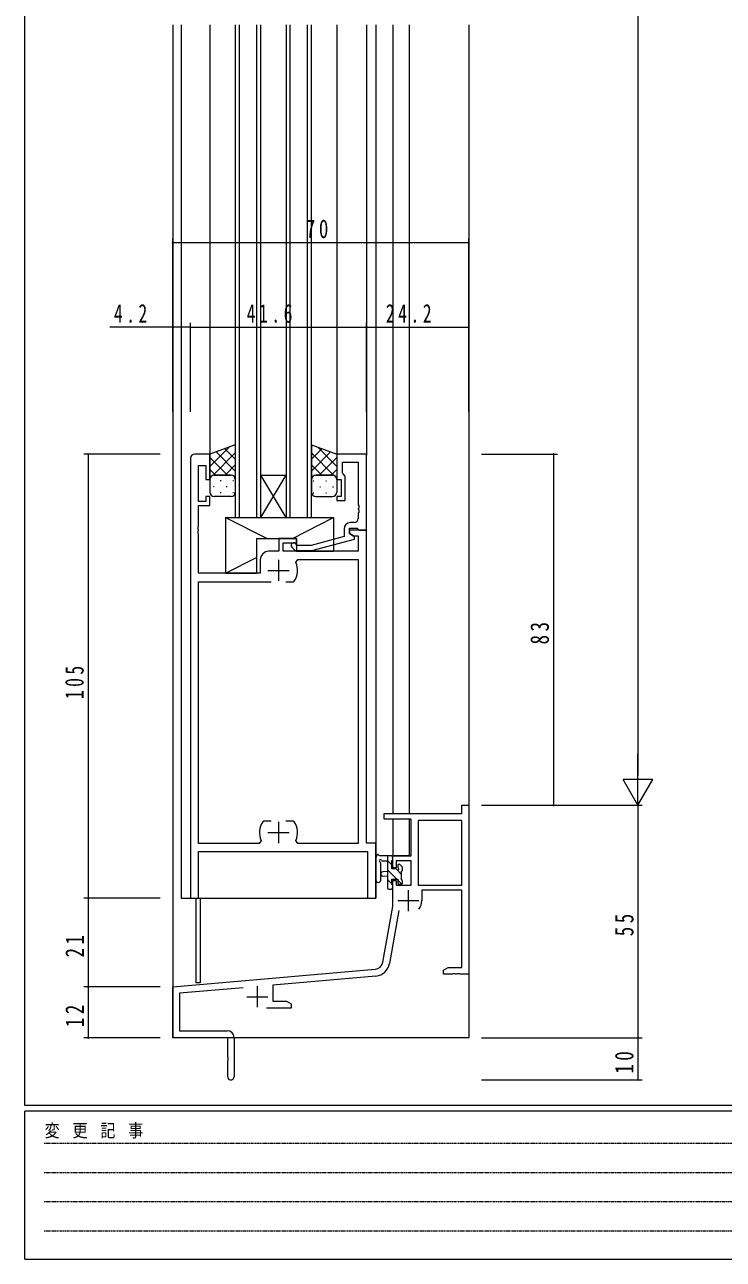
# Model space of a CAD drawing. Units: millimetres on the paper. Extents: x -398 to 398, y -282 to 282.
# Drawn here: x -392.8 to -227.6, y -282.1 to 9.8 of the extents above; entities that cross this region are included whole.
import ezdxf

# ---------------------------------------------------------------- set-up
doc = ezdxf.new("R2010")
doc.units = ezdxf.units.MM
doc.linetypes.add('USER1', pattern=[0.375, 0.25, -0.125])
for name, color, linetype, lineweight in [('0-1_YKK_ZWAK', 7, 'Continuous', 18), ('0-3_YKK_11', 7, 'Continuous', 18), ('0-4_YKK_12', 2, 'Continuous', 18), ('0-5_YKK_13', 4, 'Continuous', 18), ('0-6_YKK_D', 6, 'Continuous', 18)]:
    doc.layers.add(name, color=color, linetype=linetype, lineweight=lineweight)
doc.styles.add('ＭＳ ゴシック', font='')
doc.styles.get('ＭＳ ゴシック').set_extended_font_data('MS Gothic')

msp = doc.modelspace()

# ---------------------------------------------------------------- linework, layer by layer
at = {"layer": '0-1_YKK_ZWAK'}
for p, q in [((-392.808, -245.7), (-392.808, 279.3)), ((377.192, -245.7), (-392.808, -245.7)), ((-392.808, -282.1), (-392.808, -247.1)), ((339.392, -247.1), (-392.808, -247.1)), ((-392.808, -282.1), (339.392, -282.1))]:
    msp.add_line(p, q, dxfattribs=at)
at = {"layer": '0-1_YKK_ZWAK', "linetype": 'USER1'}
for p, q in [((-388.21, -254.612), (-140.017, -254.612)), ((-388.21, -261.541), (-140.017, -261.541)), ((-388.21, -268.47), (-140.017, -268.47)), ((-388.21, -275.398), (-140.017, -275.398))]:
    msp.add_line(p, q, dxfattribs=at)
at = {"layer": '0-3_YKK_11'}
for p, q in [((-353.608, -92.7), (-353.608, -196.7)), ((-349.008, -91.7), (-352.608, -91.7)), ((-349.008, -97.7), (-349.008, -91.7)), ((-319.008, -91.7), (-319.008, -97.7)), ((-312.008, -91.7), (-319.008, -91.7)), ((-312.008, -109.7), (-312.008, -91.7)), ((-351.678, -94.4), (-350.008, -94.4)), ((-351.678, -102.9), (-351.678, -94.4)), ((-350.008, -94.4), (-350.008, -97.7)), ((-317.708, -93.63), (-313.938, -93.63)), ((-317.708, -96.2), (-317.708, -93.63)), ((-317.508, -96.4), (-317.708, -96.2)), ((-313.938, -93.63), (-313.938, -103.742)), ((-350.008, -97.7), (-349.008, -97.7)), ((-319.008, -97.7), (-318.008, -97.7)), ((-318.008, -97.7), (-318.008, -101.7)), ((-317.008, -96.9), (-317.508, -96.4)), ((-317.008, -102.7), (-317.008, -96.9)), ((-350.008, -101.7), (-350.008, -102.9)), ((-349.008, -101.7), (-350.008, -101.7)), ((-349.008, -103.9), (-349.008, -101.7)), ((-319.008, -101.7), (-319.008, -102.7)), ((-318.008, -101.7), (-319.008, -101.7)), ((-350.008, -102.9), (-351.678, -102.9)), ((-351.678, -103.9), (-349.008, -103.9)), ((-351.678, -108.742), (-351.678, -103.9)), ((-319.008, -102.7), (-317.008, -102.7)), ((-313.938, -103.742), (-313.818, -103.925)), ((-313.818, -104.475), (-313.938, -104.658)), ((-313.938, -104.658), (-313.938, -104.742)), ((-313.938, -104.742), (-313.818, -104.925)), ((-313.818, -103.925), (-313.818, -104.475)), ((-313.818, -104.925), (-313.818, -105.475)), ((-314.938, -107.9), (-315.808, -107.9)), ((-313.818, -105.475), (-313.938, -105.658)), ((-313.938, -105.658), (-313.938, -106.9)), ((-351.798, -108.925), (-351.678, -108.742)), ((-351.798, -109.475), (-351.798, -108.925)), ((-351.678, -109.658), (-351.798, -109.475)), ((-351.798, -109.925), (-351.678, -109.742)), ((-351.798, -110.475), (-351.798, -109.925)), ((-351.678, -110.658), (-351.798, -110.475)), ((-351.678, -109.742), (-351.678, -109.658)), ((-351.678, -119.9), (-351.678, -110.658)), ((-317.308, -109.4), (-317.308, -111.22)), ((-316.008, -109.2), (-314.208, -109.2)), ((-316.008, -110.5), (-316.008, -109.2)), ((-316.008, -109.7), (-316.008, -110.5)), ((-312.008, -109.7), (-316.008, -109.7)), ((-314.808, -111.193), (-316.008, -110.5)), ((-316.008, -110.5), (-315.142, -111)), ((-314.208, -109.2), (-314.008, -109.4)), ((-314.008, -109.4), (-313.708, -109.7)), ((-313.708, -109.7), (-312.008, -109.7)), ((-312.008, -183.7), (-312.008, -109.7)), ((-332.708, -111.7), (-332.708, -114.7)), ((-328.508, -111.7), (-332.708, -111.7)), ((-331.708, -112.7), (-328.508, -112.7)), ((-331.708, -114.7), (-331.708, -112.7)), ((-329.632, -113.724), (-328.857, -114.5)), ((-328.36, -113.3), (-328.784, -112.876)), ((-328.508, -112.7), (-328.508, -111.7)), ((-325.07, -113.3), (-328.36, -113.3)), ((-317.308, -111.22), (-325.07, -113.3)), ((-324.912, -114.5), (-314.808, -111.793)), ((-315.142, -111), (-313.938, -111)), ((-314.808, -111.793), (-314.808, -111.193)), ((-313.938, -111), (-313.938, -114.7)), ((-337.108, -116.7), (-337.108, -119.9)), ((-332.708, -114.7), (-335.108, -114.7)), ((-332.808, -116.7), (-332.808, -121.7)), ((-313.938, -114.7), (-331.708, -114.7)), ((-328.857, -114.5), (-324.912, -114.5)), ((-328.712, -117.337), (-328.257, -116.63)), ((-328.257, -116.63), (-313.938, -116.63)), ((-313.938, -116.63), (-313.938, -183.77)), ((-335.308, -119.2), (-330.308, -119.2)), ((-337.108, -119.9), (-351.678, -119.9)), ((-351.678, -121.9), (-334.558, -121.9)), ((-351.678, -183.77), (-351.678, -121.9)), ((-331.058, -121.9), (-329.361, -121.9)), ((-331.058, -121.9), (-329.361, -121.9)), ((-329.361, -121.9), (-329.115, -121.771)), ((-289.438, -174.7), (-287.808, -174.7)), ((-289.438, -176.7), (-289.438, -174.7)), ((-287.808, -174.7), (-287.808, -214.7)), ((-307.808, -176.7), (-289.438, -176.7)), ((-307.808, -178), (-307.808, -176.7)), ((-301.408, -178), (-307.808, -178)), ((-301.408, -186.7), (-301.408, -178)), ((-336.255, -178.5), (-336.501, -178.629)), ((-334.558, -178.5), (-336.255, -178.5)), ((-332.808, -178.7), (-332.808, -183.7)), ((-329.361, -178.5), (-331.058, -178.5)), ((-329.115, -178.629), (-329.361, -178.5)), ((-299.778, -178.33), (-299.778, -193.6)), ((-289.438, -178.33), (-299.778, -178.33)), ((-289.438, -193.6), (-289.438, -178.33)), ((-289.438, -193.6), (-289.438, -178.33)), ((-337.36, -183.77), (-351.678, -183.77)), ((-336.904, -183.063), (-337.36, -183.77)), ((-335.308, -181.2), (-330.308, -181.2)), ((-328.257, -183.77), (-328.712, -183.063)), ((-313.938, -183.77), (-328.257, -183.77)), ((-309.808, -183.7), (-312.008, -183.7)), ((-309.808, -196.7), (-309.808, -183.7)), ((-351.678, -185.7), (-311.738, -185.7)), ((-351.678, -196.7), (-351.678, -185.7)), ((-311.738, -185.7), (-311.738, -196.7)), ((-305.808, -186.7), (-301.408, -186.7)), ((-305.808, -189.5), (-305.808, -186.7)), ((-305.008, -189.5), (-305.808, -189.5)), ((-305.008, -187.9), (-305.008, -189.5)), ((-301.408, -187.9), (-305.008, -187.9)), ((-301.408, -193.6), (-301.408, -187.9)), ((-305.808, -192.5), (-305.008, -192.5)), ((-305.808, -198.7), (-305.808, -192.5)), ((-305.008, -192.5), (-305.008, -193.6)), ((-305.008, -193.6), (-301.408, -193.6)), ((-302.108, -194.8), (-302.108, -199.8)), ((-299.778, -193.6), (-289.438, -193.6)), ((-298.908, -194.8), (-298.908, -197.3)), ((-289.438, -194.8), (-298.908, -194.8)), ((-289.438, -213.07), (-289.438, -194.8)), ((-353.608, -196.7), (-351.678, -196.7)), ((-311.738, -196.7), (-309.808, -196.7)), ((-304.608, -197.3), (-299.608, -197.3)), ((-308.13, -211.866), (-305.808, -198.7)), ((-304.32, -199.648), (-306.524, -212.149)), ((-293.808, -213.7), (-292.717, -213.07)), ((-292.717, -213.07), (-289.438, -213.07)), ((-357.808, -217.7), (-309.925, -213.511)), ((-309.783, -215.135), (-334.108, -217.263)), ((-293.808, -214.7), (-293.808, -213.7)), ((-291.766, -214.7), (-293.808, -214.7)), ((-291.583, -214.58), (-291.766, -214.7)), ((-291.033, -214.58), (-291.583, -214.58)), ((-290.85, -214.7), (-291.033, -214.58)), ((-290.766, -214.7), (-290.85, -214.7)), ((-290.583, -214.58), (-290.766, -214.7)), ((-290.033, -214.58), (-290.583, -214.58)), ((-289.85, -214.7), (-290.033, -214.58)), ((-287.808, -214.7), (-289.85, -214.7)), ((-357.808, -229.7), (-357.808, -217.7)), ((-341.178, -217.881), (-356.178, -219.194)), ((-337.808, -217.5), (-337.808, -222.5)), ((-334.108, -217.263), (-334.108, -221.07)), ((-356.178, -219.194), (-356.178, -228.07)), ((-340.308, -220), (-335.308, -220)), ((-334.108, -221.07), (-330.899, -221.07)), ((-330.899, -221.07), (-329.808, -221.7)), ((-329.808, -221.7), (-329.808, -222.7)), ((-329.808, -222.7), (-335.658, -222.7)), ((-344.808, -229.7), (-357.808, -229.7)), ((-356.178, -228.07), (-344.908, -228.07)), ((-344.808, -234.242), (-344.808, -229.7)), ((-343.308, -229.67), (-343.308, -238.95)), ((-344.688, -234.425), (-344.808, -234.242)), ((-344.808, -235.158), (-344.688, -234.975)), ((-344.808, -238.95), (-344.808, -235.158)), ((-344.688, -234.975), (-344.688, -234.425))]:
    msp.add_line(p, q, dxfattribs=at)
for centre, radius, start, end in [((-352.608, -92.7), 1, 90.00001, 179.99999), ((-315.808, -109.4), 1.5, 90.00001, 179.99999), ((-314.938, -106.9), 1, 270.00001, 359.99999), ((-329.208, -113.3), 0.6, 44.99999, 225.00001), ((-335.108, -116.7), 2, 90.00001, 179.99999), ((-332.808, -119.2), 4.5, 325.15008, 24.45637), ((-332.808, -181.2), 4.5, 145.15008, 204.45637), ((-332.808, -181.2), 4.5, 335.54363, 34.84992), ((-302.108, -197.3), 3.2, 321.63348, 359.99999), ((-310.099, -211.518), 2, 275, 350), ((-310.099, -211.518), 3.63, 275.00001, 350.00001), ((-344.908, -229.67), 1.6, 0.00001, 89.99999), ((-344.058, -238.95), 0.75, 179.99999, 0.00001)]:
    msp.add_arc(centre, radius, start, end, dxfattribs=at)
at = {"layer": '0-4_YKK_12'}
for p, q in [((-357.808, 9.8), (-357.808, -229.7)), ((-355.808, 9.8), (-355.808, -196.7)), ((-349.008, 9.8), (-349.008, -91.7)), ((-343.008, 9.8), (-343.008, -106.7)), ((-342.008, -106.7), (-342.008, 9.8)), ((-338.008, 9.8), (-338.008, -106.7)), ((-337.008, -106.7), (-337.008, 9.8)), ((-331.008, 9.8), (-331.008, -106.7)), ((-330.008, -106.7), (-330.008, 9.8)), ((-326.008, 9.8), (-326.008, -106.7)), ((-325.008, -106.7), (-325.008, 9.8)), ((-319.008, 9.8), (-319.008, -91.7)), ((-312.008, 9.8), (-312.008, -92)), ((-309.808, 9.8), (-309.808, -196.7)), ((-305.808, 9.8), (-305.808, -176.7)), ((-301.908, 9.8), (-301.908, -176.7)), ((-287.808, 9.8), (-287.808, -229.7)), ((-331.008, -106.7), (-337.008, -96.7)), ((-337.008, -106.7), (-331.008, -96.7)), ((-337.008, -96.7), (-331.008, -96.7)), ((-343.008, -106.7), (-337.008, -106.7)), ((-337.008, -106.7), (-331.008, -106.7)), ((-331.008, -106.7), (-325.008, -106.7)), ((-305.808, -178), (-305.808, -186.7)), ((-301.908, -178), (-301.908, -186.7)), ((-301.908, -186.7), (-305.808, -186.7)), ((-355.808, -196.7), (-309.808, -196.7)), ((-352.308, -196.7), (-352.308, -216.7)), ((-351.308, -196.7), (-351.308, -216.7)), ((-351.308, -216.7), (-352.308, -216.7)), ((-287.808, -229.7), (-357.808, -229.7))]:
    msp.add_line(p, q, dxfattribs=at)
at = {"layer": '0-5_YKK_13'}
for p, q in [((-343.008, -89.557), (-349.008, -91.7)), ((-349.008, -94.609), (-344.484, -90.084)), ((-343.008, -92.886), (-345.461, -90.433)), ((-343.008, -89.557), (-343.008, -97.7)), ((-325.008, -89.557), (-325.008, -97.7)), ((-325.008, -89.557), (-319.008, -91.7)), ((-325.008, -92.886), (-322.555, -90.433)), ((-319.008, -94.609), (-323.533, -90.084)), ((-349.008, -91.78), (-348.883, -91.655)), ((-349.008, -91.7), (-349.008, -97.7)), ((-344.851, -96.7), (-349.008, -92.543)), ((-348.321, -96.75), (-343.008, -91.437)), ((-343.008, -95.714), (-347.545, -91.177)), ((-325.008, -95.714), (-320.471, -91.177)), ((-319.695, -96.75), (-325.008, -91.437)), ((-323.165, -96.7), (-319.008, -92.543)), ((-319.008, -91.78), (-319.133, -91.655)), ((-319.008, -91.7), (-319.008, -97.7)), ((-347.679, -96.7), (-349.008, -95.371)), ((-345.443, -96.7), (-343.008, -94.266)), ((-322.574, -96.7), (-325.008, -94.266)), ((-320.337, -96.7), (-319.008, -95.371)), ((-349.008, -97.437), (-348.958, -97.387)), ((-349.008, -97.7), (-349.008, -100.7)), ((-344.008, -96.7), (-348.008, -96.7)), ((-348.008, -96.7), (-344.008, -96.7)), ((-346.39, -98.034), (-346.59, -98.034)), ((-343.408, -98.034), (-343.56, -98.034)), ((-343.426, -97.512), (-343.408, -97.494)), ((-343.008, -97.7), (-343.008, -100.7)), ((-325.008, -97.7), (-325.008, -100.7)), ((-324.59, -97.512), (-324.608, -97.494)), ((-324.608, -98.034), (-324.457, -98.034)), ((-324.008, -96.7), (-320.008, -96.7)), ((-320.008, -96.7), (-324.008, -96.7)), ((-321.627, -98.034), (-321.427, -98.034)), ((-319.008, -97.437), (-319.058, -97.387)), ((-319.008, -97.7), (-319.008, -100.7)), ((-348.005, -99.449), (-348.205, -99.449)), ((-344.008, -101.7), (-348.008, -101.7)), ((-346.39, -100.864), (-346.59, -100.864)), ((-344.975, -99.449), (-345.175, -99.449)), ((-343.422, -100.864), (-343.56, -100.864)), ((-324.595, -100.864), (-324.457, -100.864)), ((-324.008, -101.7), (-320.008, -101.7)), ((-323.042, -99.449), (-322.842, -99.449)), ((-321.627, -100.864), (-321.427, -100.864)), ((-320.012, -99.449), (-319.812, -99.449)), ((-345.308, -106.7), (-335.501, -111.7)), ((-345.308, -106.7), (-319.808, -106.7)), ((-345.308, -106.7), (-345.308, -119.9)), ((-329.467, -111.7), (-319.808, -106.7)), ((-319.808, -106.7), (-319.808, -114.7)), ((-338.008, -111.7), (-338.008, -119.9)), ((-345.308, -119.9), (-338.008, -116.121)), ((-328.508, -114.7), (-319.808, -114.7)), ((-345.308, -119.9), (-338.008, -119.9)), ((-306.108, -186.7), (-308.789, -186.7)), ((-307.008, -186.7), (-307.008, -194.3)), ((-309.808, -192.428), (-309.808, -187.266)), ((-308.608, -192.428), (-308.605, -188.467)), ((-308.189, -187.9), (-307.008, -187.9)), ((-306.008, -188.798), (-307.008, -187.798)), ((-306.008, -189.8), (-306.008, -187.8)), ((-305.808, -187.6), (-305.808, -187)), ((-304.608, -189), (-304.608, -189.339)), ((-303.596, -189.288), (-304.096, -188.788)), ((-303.508, -190.1), (-303.508, -189.5)), ((-307.008, -190.4), (-308.153, -190.502)), ((-307.008, -191.6), (-308.153, -191.498)), ((-304.851, -192.2), (-307.008, -190.043)), ((-306.008, -193.288), (-307.008, -192.288)), ((-305.069, -189.8), (-306.008, -189.8)), ((-306.008, -192.2), (-304.608, -192.2)), ((-306.008, -193.5), (-306.008, -192.2)), ((-303.708, -191.098), (-304.997, -189.809)), ((-304.608, -192.2), (-304.608, -193.1)), ((-303.68, -193.371), (-304.608, -192.443)), ((-303.708, -192.4), (-303.708, -190.3)), ((-303.508, -193.1), (-303.508, -192.6)), ((-306.708, -194.6), (-306.108, -194.6)), ((-305.808, -194.3), (-305.808, -193.7)), ((-304.308, -193.4), (-303.808, -193.4))]:
    msp.add_line(p, q, dxfattribs=at)
msp.add_lwpolyline([(-338.008, -111.7), (-328.508, -111.7), (-328.508, -114.7)], dxfattribs=at)
for centre, radius, start, end in [((-348.008, -97.7), 1, 90, 180), ((-348.008, -97.7), 1, 90, 179.9999), ((-344.008, -97.7), 1, 0, 90), ((-324.008, -97.7), 1, 90, 180), ((-320.008, -97.7), 1, 0, 90), ((-320.008, -97.7), 1, 0.0001, 90), ((-348.008, -100.7), 1, 180, 270), ((-344.008, -100.7), 1, 270, 0), ((-324.008, -100.7), 1, 180, 270), ((-320.008, -100.7), 1, 270, 0), ((-309.898, -186.81), 0.3, 310.52878, 10.52878), ((-309.308, -186.7), 0.3, 30, 190.52878), ((-308.789, -186.4), 0.3, 210, 270), ((-306.108, -187), 0.3, 0, 90), ((-309.508, -187.266), 0.3, 130.52878, 180), ((-308.708, -187.9), 0.3, 30, 250.81024), ((-308.905, -188.467), 0.3, 359.95977, 70.81024), ((-308.189, -187.6), 0.3, 210, 270), ((-306.008, -187.6), 0.2, 270, 0), ((-304.608, -189.8), 0.25, 213.05573, 56.94427), ((-304.308, -189), 0.3, 45, 180), ((-304.308, -189.339), 0.3, 180, 236.94427), ((-303.808, -189.5), 0.3, 0, 45), ((-309.208, -192.428), 0.6, 179.95977, 359.95977), ((-308.108, -191), 0.5, 95.09207, 264.90793), ((-305.069, -190.1), 0.3, 33.05573, 90), ((-303.708, -190.1), 0.2, 270, 0), ((-303.708, -192.6), 0.2, 0, 90), ((-306.708, -194.3), 0.3, 180, 270), ((-306.108, -194.3), 0.3, 270, 0), ((-306.008, -193.7), 0.2, 0, 90), ((-304.308, -193.1), 0.3, 180, 270), ((-303.808, -193.1), 0.3, 270, 0)]:
    msp.add_arc(centre, radius, start, end, dxfattribs=at)
at = {"layer": '0-6_YKK_D'}
for p, q in [((-247.808, 218.3), (-247.808, -167.7)), ((-357.808, -81.7), (-357.808, -40.7)), ((-287.808, -81.7), (-287.808, -40.7)), ((-357.808, -41.7), (-287.808, -41.7)), ((-357.808, -81.7), (-357.808, -60.7)), ((-353.608, -81.7), (-353.608, -60.7)), ((-353.608, -81.7), (-353.608, -60.7)), ((-312.008, -81.7), (-312.008, -60.7)), ((-312.008, -81.7), (-312.008, -60.7)), ((-287.808, -81.7), (-287.808, -60.7)), ((-357.808, -61.7), (-372.708, -61.7)), ((-353.608, -61.7), (-357.808, -61.7)), ((-353.608, -61.7), (-312.008, -61.7)), ((-312.008, -61.7), (-287.808, -61.7)), ((-360.808, -91.7), (-378.808, -91.7)), ((-377.808, -91.7), (-377.808, -196.7)), ((-284.808, -91.7), (-266.808, -91.7)), ((-267.808, -91.7), (-267.808, -174.7)), ((-247.808, -174.7), (-247.808, -162.576)), ((-244.308, -168.638), (-251.308, -168.638)), ((-247.808, -174.7), (-251.308, -168.638)), ((-247.808, -174.7), (-244.308, -168.638)), ((-284.808, -174.7), (-246.808, -174.7)), ((-284.808, -174.7), (-266.808, -174.7)), ((-284.808, -174.7), (-246.808, -174.7)), ((-247.808, -174.7), (-247.808, -229.7)), ((-360.808, -196.7), (-378.808, -196.7)), ((-360.808, -196.7), (-378.808, -196.7)), ((-377.808, -196.7), (-377.808, -217.7)), ((-360.808, -217.7), (-378.808, -217.7)), ((-360.808, -217.7), (-378.808, -217.7)), ((-377.808, -217.7), (-377.808, -229.7)), ((-360.808, -229.7), (-378.808, -229.7)), ((-284.808, -229.7), (-246.808, -229.7)), ((-284.808, -229.7), (-246.808, -229.7)), ((-247.808, -229.7), (-247.808, -239.7)), ((-284.808, -239.7), (-246.808, -239.7))]:
    msp.add_line(p, q, dxfattribs=at)
for centre, start, end in [((-357.808, -41.7), 0, 180), ((-357.808, -41.7), 180, 0), ((-287.808, -41.7), 0, 180), ((-287.808, -41.7), 180, 0), ((-357.808, -61.7), 0, 180), ((-357.808, -61.7), 180, 0), ((-353.608, -61.7), 0, 180), ((-353.608, -61.7), 0, 180), ((-353.608, -61.7), 180, 0), ((-353.608, -61.7), 180, 0), ((-312.008, -61.7), 0, 180), ((-312.008, -61.7), 0, 180), ((-312.008, -61.7), 180, 0), ((-312.008, -61.7), 180, 0), ((-287.808, -61.7), 0, 180), ((-287.808, -61.7), 180, 0), ((-377.808, -91.7), 90, 270), ((-377.808, -91.7), 270, 90), ((-267.808, -91.7), 90, 270), ((-267.808, -91.7), 270, 90), ((-267.808, -174.7), 90, 270), ((-267.808, -174.7), 270, 90), ((-377.808, -196.7), 90, 270), ((-377.808, -196.7), 90, 270), ((-377.808, -196.7), 270, 90), ((-377.808, -196.7), 270, 90), ((-377.808, -217.7), 90, 270), ((-377.808, -217.7), 90, 270), ((-377.808, -217.7), 270, 90), ((-377.808, -217.7), 270, 90), ((-377.808, -229.7), 90, 270), ((-377.808, -229.7), 270, 90), ((-247.808, -229.7), 90, 270), ((-247.808, -229.7), 90, 270), ((-247.808, -229.7), 270, 90), ((-247.808, -229.7), 270, 90), ((-247.808, -239.7), 90, 270), ((-247.808, -239.7), 270, 90)]:
    msp.add_arc(centre, 0.106, start, end, dxfattribs=at)

# ---------------------------------------------------------------- texts
at = {"layer": '0-1_YKK_ZWAK', "insert": (-388.094, -253.547), "char_height": 3.079, "attachment_point": 7, "style": 'ＭＳ ゴシック'}
msp.add_mtext('\\T1.23;\\W0.85;変\\~更\\~記\\~事', dxfattribs=at)
at = {"layer": '0-6_YKK_D', "color": 7, "char_height": 4.399, "attachment_point": 7, "style": 'ＭＳ ゴシック'}
for s, insert in [('\\T1.37;\\W0.75;70', (-326.328, -40.7)), ('\\T1.38;\\W0.7;4.2', (-371.708, -60.7)), ('\\T1.39;\\W0.7;41.6', (-340.328, -60.7)), ('\\T1.39;\\W0.7;24.2', (-307.428, -60.7))]:
    msp.add_mtext(s, dxfattribs=dict(at, insert=insert))
at = {"layer": '0-6_YKK_D', "color": 7, "char_height": 4.399, "attachment_point": 7, "rotation": 90, "style": 'ＭＳ ゴシック'}
for s, insert in [('\\T1.37;\\W0.75;83', (-268.808, -136.72)), ('\\T1.38;\\W0.7;105', (-378.808, -149.64)), ('\\T1.37;\\W0.75;55', (-248.808, -205.72)), ('\\T1.37;\\W0.75;21', (-378.808, -210.72)), ('\\T1.37;\\W0.75;12', (-378.808, -227.22)), ('\\T1.37;\\W0.75;10', (-248.808, -238.22))]:
    msp.add_mtext(s, dxfattribs=dict(at, insert=insert))

doc.saveas('drawing.dxf')
